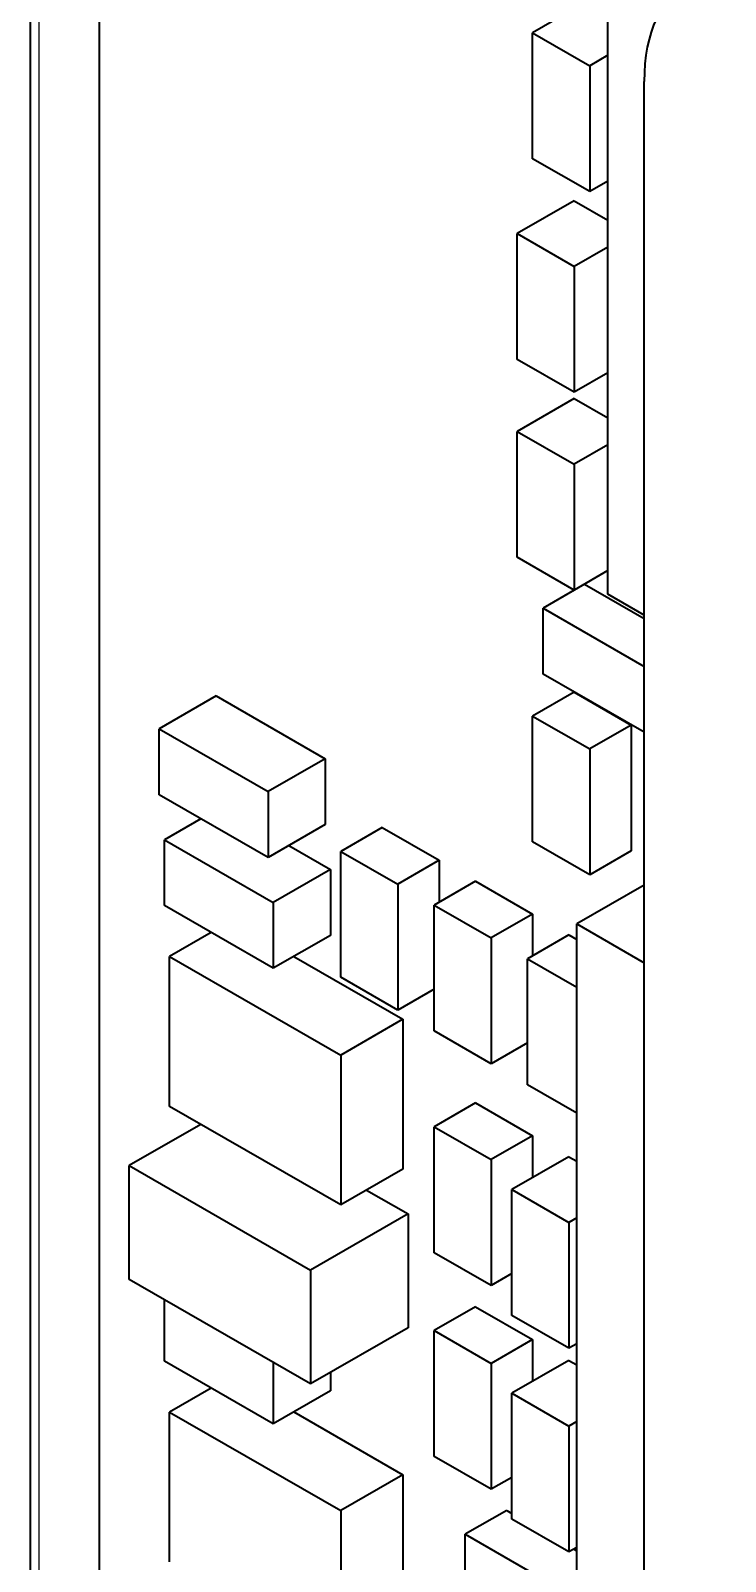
# Model space of a CAD drawing. Header units: millimetres. Extents: x 0 to 119, y 0 to 84.
# Drawn here: x 30.75 to 34.54, y 17.39 to 25.75 of the extents above; entities that cross this region are included whole.
import ezdxf

# ---------------------------------------------------------------- set-up
doc = ezdxf.new("R2010")
doc.units = ezdxf.units.MM
doc.header["$LTSCALE"] = 0.2
doc.layers.add('Sichtbar (ISO)', color=7, linetype='Continuous', lineweight=35)
doc.layers.add('Sichtbar schmal (ISO)', color=7, linetype='Continuous', lineweight=25)

msp = doc.modelspace()

# ---------------------------------------------------------------- linework, layer by layer
at = {"layer": 'Sichtbar (ISO)'}
for p, q in [((30.7474, 14.1196), (30.7474, 31.517)), ((31.1233, 15.2873), (31.1233, 28.9011)), ((33.8951, 22.6715), (33.8951, 27.9038)), ((33.7113, 25.8647), (33.485, 25.7344)), ((33.485, 25.7344), (33.7961, 25.5552)), ((33.485, 25.0476), (33.485, 25.7344)), ((33.8951, 25.6122), (33.7961, 25.5552)), ((33.7961, 25.5552), (33.7961, 24.8685)), ((34.0931, 14.3494), (34.0931, 25.4681)), ((33.7961, 24.8685), (33.485, 25.0476)), ((33.8951, 24.9255), (33.7961, 24.8685)), ((33.7113, 24.8182), (33.4002, 24.639)), ((33.7113, 24.8182), (33.8951, 24.7123)), ((33.4002, 23.9523), (33.4002, 24.639)), ((33.4002, 24.639), (33.7113, 24.4599)), ((33.8951, 24.5657), (33.7113, 24.4599)), ((33.7113, 24.4599), (33.7113, 23.7731)), ((33.7113, 23.7731), (33.4002, 23.9523)), ((33.8951, 23.879), (33.7113, 23.7731)), ((33.7113, 23.739), (33.4002, 23.5599)), ((33.7113, 23.739), (33.8951, 23.6332)), ((33.4002, 23.5599), (33.7113, 23.3807)), ((33.4002, 22.8731), (33.4002, 23.5599)), ((33.8951, 23.4866), (33.7113, 23.3807)), ((33.7113, 23.3807), (33.7113, 22.694)), ((33.7113, 22.694), (33.4002, 22.8731)), ((33.7678, 22.7254), (33.5416, 22.5951)), ((33.8951, 22.7998), (33.7113, 22.694)), ((33.7678, 22.7254), (34.0931, 22.5381)), ((34.0931, 22.5575), (33.8951, 22.6715)), ((33.5416, 22.2354), (33.5416, 22.5951)), ((33.5416, 22.5951), (34.0931, 22.2775)), ((34.0931, 21.9178), (33.5416, 22.2354)), ((33.7113, 22.1366), (33.485, 22.0063)), ((33.7113, 22.1366), (34.0224, 21.9575)), ((31.7597, 22.1159), (31.4485, 21.9368)), ((31.7597, 22.1159), (32.3536, 21.7739)), ((33.485, 22.0063), (33.7961, 21.8272)), ((33.485, 21.3196), (33.485, 22.0063)), ((31.4485, 21.5771), (31.4485, 21.9368)), ((31.4485, 21.9368), (32.0425, 21.5947)), ((34.0224, 21.9575), (33.7961, 21.8272)), ((34.0224, 21.9575), (34.0224, 21.2707)), ((33.7961, 21.8272), (33.7961, 21.1404)), ((32.3536, 21.7739), (32.0425, 21.5947)), ((32.3536, 21.7739), (32.3536, 21.4142)), ((32.0425, 21.235), (31.4485, 21.5771)), ((32.0425, 21.5947), (32.0425, 21.235)), ((31.6756, 21.4463), (31.4768, 21.3319)), ((32.3536, 21.4142), (32.0425, 21.235)), ((32.6648, 21.3985), (32.4385, 21.2682)), ((32.6648, 21.3985), (32.9759, 21.2194)), ((31.4768, 20.9721), (31.4768, 21.3319)), ((31.4768, 21.3319), (32.0708, 20.9898)), ((32.1549, 21.2997), (32.3819, 21.169)), ((33.7961, 21.1404), (33.485, 21.3196)), ((32.4385, 20.5815), (32.4385, 21.2682)), ((32.4385, 21.2682), (32.7496, 21.089)), ((32.9759, 21.2194), (32.7496, 21.089)), ((32.9759, 21.2194), (32.9759, 20.9913)), ((34.0224, 21.2707), (33.7961, 21.1404)), ((32.3819, 21.169), (32.0708, 20.9898)), ((32.3819, 21.169), (32.3819, 20.8093)), ((32.7496, 21.089), (32.7496, 20.4023)), ((33.1739, 21.1053), (32.9476, 20.975)), ((33.1739, 21.1053), (33.485, 20.9262)), ((34.0931, 21.0842), (33.7254, 20.8725)), ((32.0708, 20.6301), (31.4768, 20.9721)), ((32.0708, 20.9898), (32.0708, 20.6301)), ((32.9476, 20.2883), (32.9476, 20.975)), ((32.9476, 20.975), (33.2587, 20.7959)), ((33.485, 20.9262), (33.2587, 20.7959)), ((33.485, 20.9262), (33.485, 20.6981)), ((31.7321, 20.8251), (31.5051, 20.6944)), ((32.3819, 20.8093), (32.0708, 20.6301)), ((33.683, 20.8122), (33.4567, 20.6819)), ((33.683, 20.8122), (33.7254, 20.7877)), ((33.7254, 20.8725), (34.0931, 20.6608)), ((33.7254, 14.3321), (33.7254, 20.8725)), ((33.2587, 20.7959), (33.2587, 20.1091)), ((31.5051, 19.8768), (31.5051, 20.6944)), ((31.5051, 20.6944), (32.4385, 20.1569)), ((32.1832, 20.6948), (32.7779, 20.3523)), ((33.4567, 20.6819), (33.7254, 20.5271)), ((33.4567, 19.9951), (33.4567, 20.6819)), ((32.7496, 20.4023), (32.4385, 20.5815)), ((32.9476, 20.5163), (32.7496, 20.4023)), ((32.7779, 20.3523), (32.4385, 20.1569)), ((32.7779, 20.3523), (32.7779, 19.5348)), ((33.2587, 20.1091), (32.9476, 20.2883)), ((33.4567, 20.2231), (33.2587, 20.1091)), ((32.4385, 20.1569), (32.4385, 19.3393)), ((33.7254, 19.8404), (33.4567, 19.9951)), ((33.1739, 19.8954), (32.9476, 19.7651)), ((33.1739, 19.8954), (33.485, 19.7162)), ((32.4385, 19.3393), (31.5051, 19.8768)), ((31.6756, 19.7786), (31.2845, 19.5534)), ((32.9476, 19.0783), (32.9476, 19.7651)), ((32.9476, 19.7651), (33.2587, 19.5859)), ((33.485, 19.7162), (33.2587, 19.5859)), ((33.485, 19.7162), (33.485, 19.4882)), ((31.2845, 18.9321), (31.2845, 19.5534)), ((31.2845, 19.5534), (32.2744, 18.9833)), ((33.2587, 19.5859), (33.2587, 18.8992)), ((33.683, 19.6022), (33.3719, 19.423)), ((33.683, 19.6022), (33.7254, 19.5778)), ((32.7779, 19.5348), (32.4385, 19.3393)), ((32.5791, 19.4203), (32.8062, 19.2896)), ((33.3719, 18.7363), (33.3719, 19.423)), ((33.3719, 19.423), (33.683, 19.2439)), ((32.8062, 19.2896), (32.2744, 18.9833)), ((32.8062, 19.2896), (32.8062, 18.6682)), ((33.7254, 19.2683), (33.683, 19.2439)), ((33.683, 19.2439), (33.683, 18.5571)), ((33.2587, 18.8992), (32.9476, 19.0783)), ((32.2744, 18.9833), (32.2744, 18.362)), ((33.3719, 18.9643), (33.2587, 18.8992)), ((32.2744, 18.362), (31.2845, 18.9321)), ((31.4768, 18.4868), (31.4768, 18.8213)), ((33.1739, 18.7835), (32.9476, 18.6532)), ((33.1739, 18.7835), (33.485, 18.6043)), ((33.683, 18.5571), (33.3719, 18.7363)), ((32.8062, 18.6682), (32.2744, 18.362)), ((32.9476, 17.9665), (32.9476, 18.6532)), ((32.9476, 18.6532), (33.2587, 18.474)), ((33.485, 18.6043), (33.2587, 18.474)), ((33.485, 18.6043), (33.485, 18.3763)), ((33.7254, 18.5815), (33.683, 18.5571)), ((32.0708, 18.1447), (31.4768, 18.4868)), ((32.0708, 18.4793), (32.0708, 18.1447)), ((33.2587, 18.474), (33.2587, 17.7873)), ((33.683, 18.4903), (33.3719, 18.3112)), ((33.683, 18.4903), (33.7254, 18.4659)), ((32.3819, 18.4239), (32.3819, 18.3239)), ((31.7321, 18.3398), (31.5051, 18.209)), ((32.3819, 18.3239), (32.0708, 18.1447)), ((33.3719, 17.6244), (33.3719, 18.3112)), ((33.3719, 18.3112), (33.683, 18.132)), ((31.5051, 17.3915), (31.5051, 18.209)), ((31.5051, 18.209), (32.4385, 17.6715)), ((32.1832, 18.2095), (32.7779, 17.867)), ((33.7254, 18.1564), (33.683, 18.132)), ((33.683, 18.132), (33.683, 17.4452)), ((33.2587, 17.7873), (32.9476, 17.9665)), ((32.7779, 17.867), (32.4385, 17.6715)), ((32.7779, 17.867), (32.7779, 17.0494)), ((33.3719, 17.8524), (33.2587, 17.7873)), ((32.4385, 17.6715), (32.4385, 16.854)), ((33.3436, 17.672), (33.1173, 17.5417)), ((33.3436, 17.672), (33.3719, 17.6557)), ((33.683, 17.4452), (33.3719, 17.6244)), ((33.1173, 17.182), (33.1173, 17.5417)), ((33.1173, 17.5417), (33.7113, 17.1997)), ((33.7254, 17.4697), (33.683, 17.4452)), ((33.7102, 17.4609), (33.7254, 17.4521))]:
    msp.add_line(p, q, dxfattribs=at)
msp.add_ellipse((34.9416, 24.9794), major_axis=(-0.5988, 1.0399), ratio=0.578093, start_param=5.499721, end_param=7.070517, dxfattribs=at)
at = {"layer": 'Sichtbar schmal (ISO)'}
msp.add_line((30.7943, 14.0544), (30.7943, 31.4518), dxfattribs=at)

doc.saveas('drawing.dxf')
